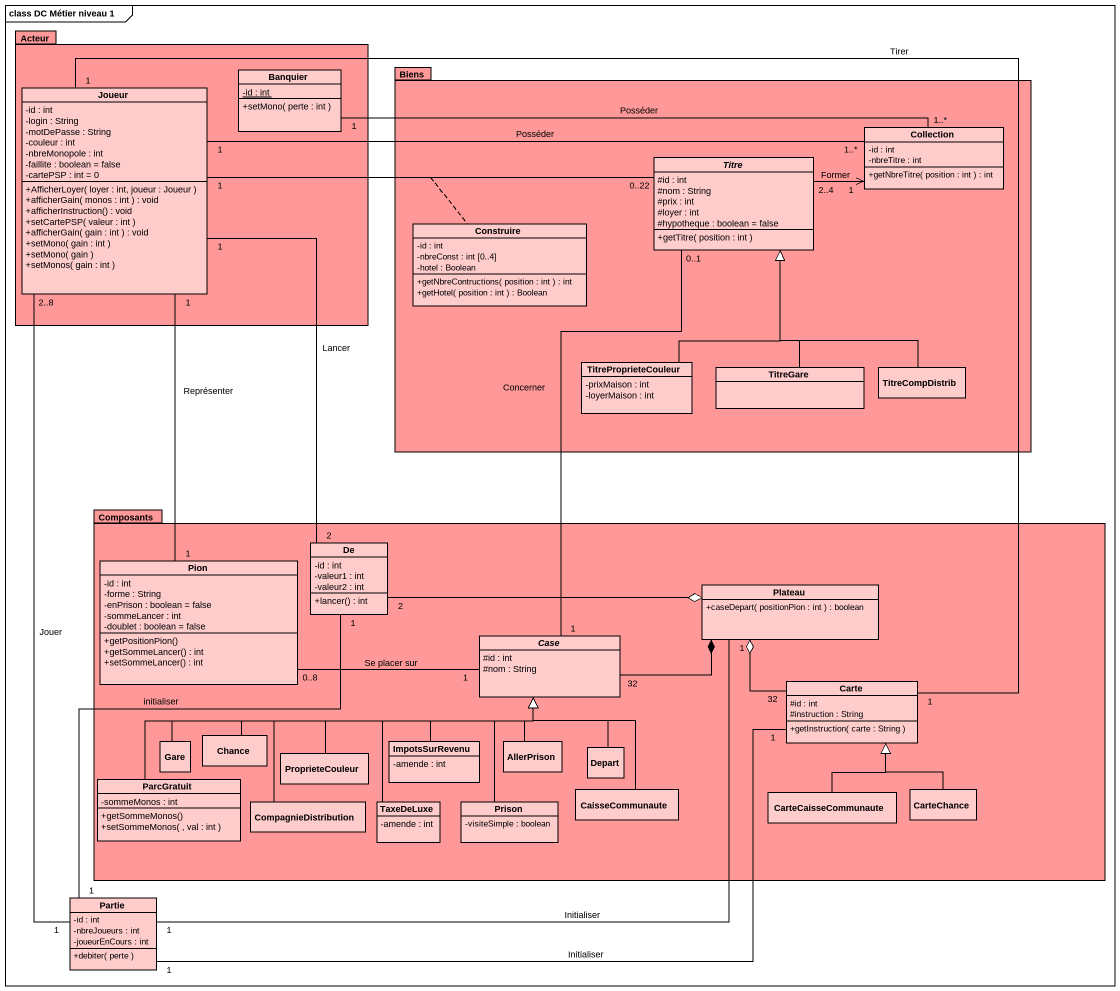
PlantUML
@startuml
mainframe class DC Métier niveau 1
hide circle
hide empty members
skinparam classAttributeIconSize 0
package Acteur #FF9999 {
  class Banquier #FFCCCC {
    {static} -id : int
    +setMono( perte : int )
  }
  class Joueur #FFCCCC {
    -id : int
    -login : String
    -motDePasse : String
    -couleur : int
    -nbreMonopole : int
    -faillite : boolean = false
    -cartePSP : int = 0
    +AfficherLoyer( loyer : int, joueur : Joueur )
    +afficherGain( monos : int ) : void
    +afficherInstruction() : void
    +setCartePSP( valeur : int )
    +afficherGain( gain : int ) : void
    +setMono( gain : int )
    +setMono( gain )
    +setMonos( gain : int )
  }
}
package Biens #FF9999 {
  abstract class Titre #FFCCCC {
    #id : int
    #nom : String
    #prix : int
    #loyer : int
    #hypotheque : boolean = false
    +getTitre( position : int )
  }
  class Collection #FFCCCC {
    -id : int
    -nbreTitre : int
    +getNbreTitre( position : int ) : int
  }
  class Construire #FFCCCC {
    -id : int
    -nbreConst : int [0..4]
    -hotel : Boolean
    +getNbreContructions( position : int ) : int
    +getHotel( position : int ) : Boolean
  }
  class TitreProprieteCouleur #FFCCCC {
    -prixMaison : int
    -loyerMaison : int
  }
  class TitreGare #FFCCCC
  class TitreCompDistrib #FFCCCC
}
package Composants #FF9999 {
  class De #FFCCCC {
    -id : int
    -valeur1 : int
    -valeur2 : int
    +lancer() : int
  }
  class Pion #FFCCCC {
    -id : int
    -forme : String
    -enPrison : boolean = false
    -sommeLancer : int
    -doublet : boolean = false
    +getPositionPion()
    +getSommeLancer() : int
    +setSommeLancer() : int
  }
  class Plateau #FFCCCC {
    +caseDepart( positionPion : int ) : boolean
  }
  abstract class Case #FFCCCC {
    #id : int
    #nom : String
  }
  class Carte #FFCCCC {
    #id : int
    #instruction : String
    +getInstruction( carte : String )
  }
  class Chance #FFCCCC
  class ParcGratuit #FFCCCC {
    -sommeMonos : int
    +getSommeMonos()
    +setSommeMonos( , val : int )
  }
  class Gare #FFCCCC
  class ProprieteCouleur #FFCCCC
  class ImpotsSurRevenu #FFCCCC {
    -amende : int
  }
  class AllerPrison #FFCCCC
  class Depart #FFCCCC
  class CompagnieDistribution #FFCCCC
  class TaxeDeLuxe #FFCCCC {
    -amende : int
  }
  class Prison #FFCCCC {
    -visiteSimple : boolean
  }
  class CaisseCommunaute #FFCCCC
  class CarteCaisseCommunaute #FFCCCC
  class CarteChance #FFCCCC
}
class Partie #FFCCCC {
  -id : int
  -nbreJoueurs : int
  -joueurEnCours : int
  +debiter( perte )
}
Banquier "1" -right- "1..*" Collection : Posséder
Joueur "1" -right- "0..22" Titre
(Joueur, Titre) .. Construire
Joueur "1" -right- "1..*" Collection : Posséder
Joueur "1" -- "2" De : Lancer
Joueur "1" -- "1" Carte : Tirer
Joueur "2..8" -- "1" Partie : Jouer
Titre "2..4" -right-> "1" Collection : Former
Titre "0..1" -- "1" Case : Concerner
TitreProprieteCouleur -up-|> Titre
TitreGare -up-|> Titre
TitreCompDistrib -up-|> Titre
Pion "1" -up- "1" Joueur : Représenter
Pion "0..8" -right- "1" Case : Se placer sur
Plateau o-left- "2" De
Plateau *-left- "32" Case
Plateau o-- "32" Carte
Chance -right-|> Case
ParcGratuit -right-|> Case
Gare -right-|> Case
ProprieteCouleur -right-|> Case
ImpotsSurRevenu -up-|> Case
AllerPrison -up-|> Case
Depart -up-|> Case
CompagnieDistribution -up-|> Case
TaxeDeLuxe -up-|> Case
Prison -up-|> Case
CaisseCommunaute -up-|> Case
CarteCaisseCommunaute -up-|> Carte
CarteChance -up-|> Carte
Partie "1" -up- "1" De : initialiser
Partie "1" -right- "1" Plateau : Initialiser
Partie "1" -right- "1" Carte : Initialiser
@enduml
